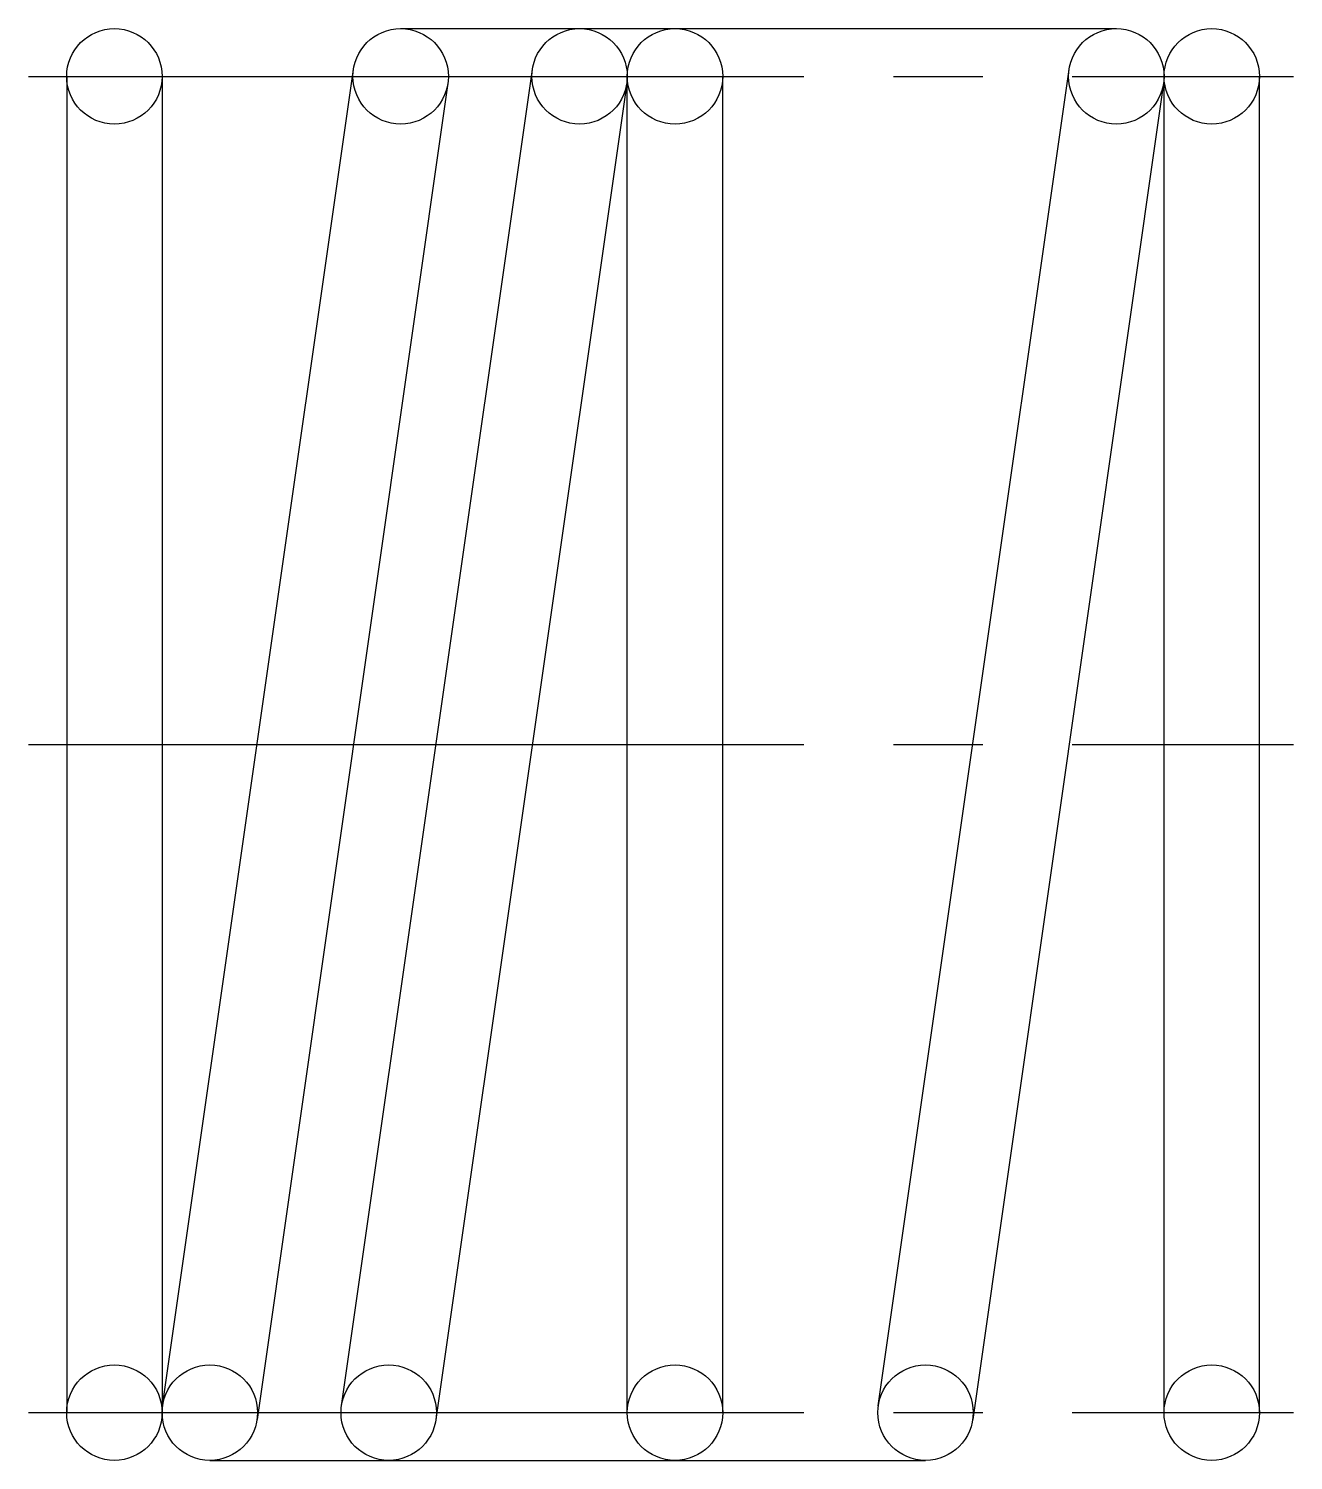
# Model space of a CAD drawing. Extents: x 1 to 16.7, y 1 to 15.3.
# Drawn here: x 11.41 to 16.71, y 9.34 to 15.34 of the extents above; entities outside this region: 2.
import ezdxf

# ---------------------------------------------------------------- set-up
doc = ezdxf.new("R2010")
doc.units = 0
doc.header["$LTSCALE"] = 0.25
doc.linetypes.add('CENTER', pattern=[17.5, 13, -1.5, 1.5, -1.5])
doc.linetypes.add('PHANTOM', pattern=[63.5, 31.75, -6.35, 6.35, -6.35, 6.35, -6.35])
doc.layers.get('0').update_dxf_attribs({"linetype": 'CONTINUOUS'})
doc.layers.add('CENTER', color=1, linetype='CENTER')

msp = doc.modelspace()

# ---------------------------------------------------------------- linework, layer by layer
at = {"color": 3, "linetype": 'PHANTOM'}
for p, q in [((12.9703, 15.3435), (15.9703, 15.3435)), ((12.7223, 9.5718), (13.5223, 15.1718)), ((13.9203, 9.5435), (13.9203, 15.1435)), ((14.3203, 9.5435), (14.3203, 15.1435)), ((13.9183, 15.1152), (13.1183, 9.5152)), ((12.1703, 9.3435), (15.1703, 9.3435))]:
    msp.add_line(p, q, dxfattribs=at)
for p, q in [((11.5703, 15.1435), (11.5703, 9.5435)), ((11.9703, 15.1435), (11.9703, 9.5435)), ((11.9723, 9.5718), (12.7723, 15.1718)), ((14.9723, 9.5718), (15.7723, 15.1718)), ((16.1703, 9.5435), (16.1703, 15.1435)), ((16.5703, 9.5435), (16.5703, 15.1435)), ((13.1683, 15.1152), (12.3683, 9.5152)), ((16.1683, 15.1152), (15.3683, 9.5152)), ((11.5703, 13.7435), (11.5703, 13.7436)), ((11.5703, 12.3435), (11.5704, 12.3435))]:
    msp.add_line(p, q)
for centre in [(11.7703, 15.1435), (15.9703, 15.1435), (16.3703, 15.1435), (11.7703, 9.5435), (12.1703, 9.5435), (15.1703, 9.5435), (16.3703, 9.5435)]:
    msp.add_circle(centre, 0.2)
at = {"color": 7, "linetype": 'CONTINUOUS'}
msp.add_circle((12.9703, 15.1435), 0.2, dxfattribs=at)
at = {"color": 3, "linetype": 'PHANTOM'}
for centre in [(13.7203, 15.1435), (14.1203, 15.1435), (12.9203, 9.5435), (14.1203, 9.5435)]:
    msp.add_circle(centre, 0.2, dxfattribs=at)
at = {"layer": 'CENTER', "color": 1, "linetype": 'CENTER'}
for p, q in [((11.4108, 15.1435), (16.7124, 15.1435)), ((11.4108, 12.3435), (16.7124, 12.3435)), ((11.4108, 9.5435), (16.7124, 9.5435))]:
    msp.add_line(p, q, dxfattribs=at)

# ---------------------------------------------------------------- texts
for s, p in [('UF6-5', (1, 2.5)), ('UF06', (1, 1))]:
    msp.add_text(s, height=0.4).set_placement(p)

doc.saveas('drawing.dxf')
